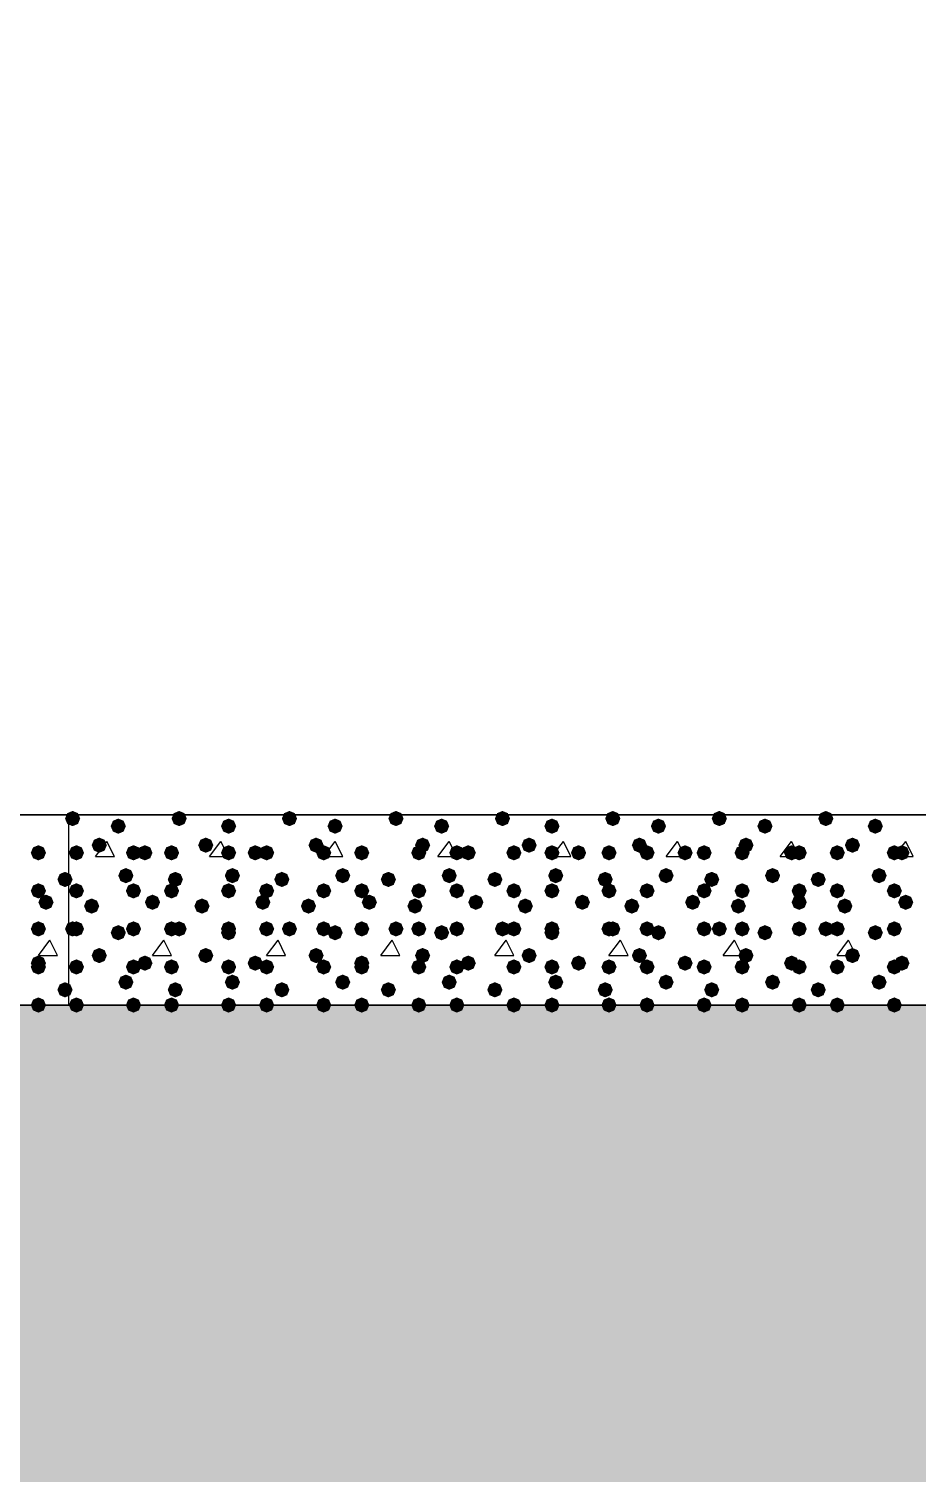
# Model space of a CAD drawing. Header units: millimetres. Extents: x 0 to 420, y 0 to 297.
# Drawn here: x 344.78 to 354.67, y 121.71 to 137.77 of the extents above; entities that cross this region are included whole.
import ezdxf

# ---------------------------------------------------------------- set-up
doc = ezdxf.new("R2010")
doc.units = ezdxf.units.MM
doc.layers.get('0').update_dxf_attribs({"linetype": 'CONTINUOUS'})

msp = doc.modelspace()

# ---------------------------------------------------------------- hatches: boundary and pattern name
at = {"true_color": 0x000008}
for points in [[(345.355333, 128.989667), (345.330462, 128.929871), (345.270667, 128.905), (345.210871, 128.929871), (345.186, 128.989667), (345.210871, 129.049462), (345.270667, 129.074333), (345.330462, 129.049463)], [(346.540667, 128.989667), (346.515796, 128.929871), (346.456, 128.905), (346.396204, 128.929871), (346.371333, 128.989667), (346.396204, 129.049462), (346.456, 129.074333), (346.515796, 129.049463)], [(347.768333, 128.989667), (347.743462, 128.929871), (347.683667, 128.905), (347.623871, 128.929871), (347.599, 128.989667), (347.623871, 129.049462), (347.683667, 129.074333), (347.743462, 129.049463)], [(348.953667, 128.989667), (348.928796, 128.929871), (348.869, 128.905), (348.809204, 128.929871), (348.784333, 128.989667), (348.809204, 129.049462), (348.869, 129.074333), (348.928796, 129.049463)], [(350.139, 128.989667), (350.114129, 128.929871), (350.054333, 128.905), (349.994537, 128.929871), (349.969667, 128.989667), (349.994537, 129.049462), (350.054333, 129.074333), (350.114129, 129.049463)], [(351.366667, 128.989667), (351.341796, 128.929871), (351.282, 128.905), (351.222204, 128.929871), (351.197333, 128.989667), (351.222204, 129.049462), (351.282, 129.074333), (351.341796, 129.049463)], [(352.552, 128.989667), (352.527129, 128.929871), (352.467333, 128.905), (352.407537, 128.929871), (352.382667, 128.989667), (352.407537, 129.049462), (352.467333, 129.074333), (352.527129, 129.049463)], [(353.737333, 128.989667), (353.712462, 128.929871), (353.652667, 128.905), (353.592871, 128.929871), (353.568, 128.989667), (353.592871, 129.049462), (353.652667, 129.074333), (353.712462, 129.049463)], [(345.863333, 128.905), (345.838462, 128.845204), (345.778667, 128.820333), (345.718871, 128.845204), (345.694, 128.905), (345.718871, 128.964796), (345.778667, 128.989667), (345.838462, 128.964796)], [(347.091, 128.905), (347.066129, 128.845204), (347.006333, 128.820333), (346.946537, 128.845204), (346.921667, 128.905), (346.946537, 128.964796), (347.006333, 128.989667), (347.066129, 128.964796)], [(348.276333, 128.905), (348.251463, 128.845204), (348.191667, 128.820333), (348.131871, 128.845204), (348.107, 128.905), (348.131871, 128.964796), (348.191667, 128.989667), (348.251462, 128.964796)], [(349.461667, 128.905), (349.436796, 128.845204), (349.377, 128.820333), (349.317204, 128.845204), (349.292333, 128.905), (349.317204, 128.964796), (349.377, 128.989667), (349.436796, 128.964796)], [(350.689333, 128.905), (350.664462, 128.845204), (350.604667, 128.820333), (350.544871, 128.845204), (350.52, 128.905), (350.544871, 128.964796), (350.604667, 128.989667), (350.664462, 128.964796)], [(351.874667, 128.905), (351.849796, 128.845204), (351.79, 128.820333), (351.730204, 128.845204), (351.705333, 128.905), (351.730204, 128.964796), (351.79, 128.989667), (351.849796, 128.964796)], [(353.06, 128.905), (353.035129, 128.845204), (352.975333, 128.820333), (352.915538, 128.845204), (352.890667, 128.905), (352.915537, 128.964796), (352.975333, 128.989667), (353.035129, 128.964796)], [(354.287667, 128.905), (354.262796, 128.845204), (354.203, 128.820333), (354.143204, 128.845204), (354.118333, 128.905), (354.143204, 128.964796), (354.203, 128.989667), (354.262796, 128.964796)], [(345.397667, 128.608667), (345.372796, 128.548871), (345.313, 128.524), (345.253204, 128.548871), (345.228333, 128.608667), (345.253204, 128.668462), (345.313, 128.693333), (345.372796, 128.668463)], [(345.651667, 128.693333), (345.626796, 128.633537), (345.567, 128.608667), (345.507204, 128.633537), (345.482333, 128.693333), (345.507204, 128.753129), (345.567, 128.778), (345.626796, 128.753129)], [(346.032667, 128.608667), (346.007796, 128.548871), (345.948, 128.524), (345.888204, 128.548871), (345.863333, 128.608667), (345.888204, 128.668462), (345.948, 128.693333), (346.007796, 128.668463)], [(346.159667, 128.608667), (346.134796, 128.548871), (346.075, 128.524), (346.015204, 128.548871), (345.990333, 128.608667), (346.015204, 128.668462), (346.075, 128.693333), (346.134796, 128.668463)], [(346.456, 128.608667), (346.431129, 128.548871), (346.371333, 128.524), (346.311537, 128.548871), (346.286667, 128.608667), (346.311537, 128.668462), (346.371333, 128.693333), (346.431129, 128.668463)], [(346.837, 128.693333), (346.812129, 128.633537), (346.752333, 128.608667), (346.692538, 128.633537), (346.667667, 128.693333), (346.692537, 128.753129), (346.752333, 128.778), (346.812129, 128.753129)], [(347.091, 128.608667), (347.066129, 128.548871), (347.006333, 128.524), (346.946537, 128.548871), (346.921667, 128.608667), (346.946537, 128.668462), (347.006333, 128.693333), (347.066129, 128.668463)], [(347.387333, 128.608667), (347.362462, 128.548871), (347.302667, 128.524), (347.242871, 128.548871), (347.218, 128.608667), (347.242871, 128.668462), (347.302667, 128.693333), (347.362462, 128.668463)], [(347.514333, 128.608667), (347.489462, 128.548871), (347.429667, 128.524), (347.369871, 128.548871), (347.345, 128.608667), (347.369871, 128.668462), (347.429667, 128.693333), (347.489462, 128.668463)], [(348.064667, 128.693333), (348.039796, 128.633537), (347.98, 128.608667), (347.920204, 128.633537), (347.895333, 128.693333), (347.920204, 128.753129), (347.98, 128.778), (348.039796, 128.753129)], [(348.149333, 128.608667), (348.124462, 128.548871), (348.064667, 128.524), (348.004871, 128.548871), (347.98, 128.608667), (348.004871, 128.668462), (348.064667, 128.693333), (348.124462, 128.668463)], [(348.572667, 128.608667), (348.547796, 128.548871), (348.488, 128.524), (348.428204, 128.548871), (348.403333, 128.608667), (348.428204, 128.668462), (348.488, 128.693333), (348.547796, 128.668463)], [(348.572667, 128.608667), (348.547796, 128.548871), (348.488, 128.524), (348.428204, 128.548871), (348.403333, 128.608667), (348.428204, 128.668462), (348.488, 128.693333), (348.547796, 128.668463)], [(349.207667, 128.608667), (349.182796, 128.548871), (349.123, 128.524), (349.063204, 128.548871), (349.038333, 128.608667), (349.063204, 128.668462), (349.123, 128.693333), (349.182796, 128.668463)], [(349.25, 128.693333), (349.225129, 128.633537), (349.165333, 128.608667), (349.105537, 128.633537), (349.080667, 128.693333), (349.105537, 128.753129), (349.165333, 128.778), (349.225129, 128.753129)], [(349.631, 128.608667), (349.606129, 128.548871), (349.546333, 128.524), (349.486537, 128.548871), (349.461667, 128.608667), (349.486537, 128.668462), (349.546333, 128.693333), (349.606129, 128.668463)], [(349.758, 128.608667), (349.733129, 128.548871), (349.673333, 128.524), (349.613538, 128.548871), (349.588667, 128.608667), (349.613537, 128.668462), (349.673333, 128.693333), (349.733129, 128.668463)], [(350.266, 128.608667), (350.241129, 128.548871), (350.181333, 128.524), (350.121537, 128.548871), (350.096667, 128.608667), (350.121537, 128.668462), (350.181333, 128.693333), (350.241129, 128.668463)], [(350.435333, 128.693333), (350.410462, 128.633537), (350.350667, 128.608667), (350.290871, 128.633537), (350.266, 128.693333), (350.290871, 128.753129), (350.350667, 128.778), (350.410462, 128.753129)], [(350.689333, 128.608667), (350.664462, 128.548871), (350.604667, 128.524), (350.544871, 128.548871), (350.52, 128.608667), (350.544871, 128.668462), (350.604667, 128.693333), (350.664462, 128.668463)], [(350.985667, 128.608667), (350.960796, 128.548871), (350.901, 128.524), (350.841204, 128.548871), (350.816333, 128.608667), (350.841204, 128.668462), (350.901, 128.693333), (350.960796, 128.668463)], [(351.324333, 128.608667), (351.299462, 128.548871), (351.239667, 128.524), (351.179871, 128.548871), (351.155, 128.608667), (351.179871, 128.668462), (351.239667, 128.693333), (351.299462, 128.668463)], [(351.663, 128.693333), (351.638129, 128.633537), (351.578333, 128.608667), (351.518537, 128.633537), (351.493667, 128.693333), (351.518537, 128.753129), (351.578333, 128.778), (351.638129, 128.753129)], [(351.747667, 128.608667), (351.722796, 128.548871), (351.663, 128.524), (351.603204, 128.548871), (351.578333, 128.608667), (351.603204, 128.668462), (351.663, 128.693333), (351.722796, 128.668463)], [(352.171, 128.608667), (352.146129, 128.548871), (352.086333, 128.524), (352.026538, 128.548871), (352.001667, 128.608667), (352.026537, 128.668462), (352.086333, 128.693333), (352.146129, 128.668463)], [(352.382667, 128.608667), (352.357796, 128.548871), (352.298, 128.524), (352.238204, 128.548871), (352.213333, 128.608667), (352.238204, 128.668462), (352.298, 128.693333), (352.357796, 128.668463)], [(352.806, 128.608667), (352.781129, 128.548871), (352.721333, 128.524), (352.661538, 128.548871), (352.636667, 128.608667), (352.661537, 128.668462), (352.721333, 128.693333), (352.781129, 128.668463)], [(352.848333, 128.693333), (352.823463, 128.633537), (352.763667, 128.608667), (352.703871, 128.633537), (352.679, 128.693333), (352.703871, 128.753129), (352.763667, 128.778), (352.823462, 128.753129)], [(353.356333, 128.608667), (353.331462, 128.548871), (353.271667, 128.524), (353.211871, 128.548871), (353.187, 128.608667), (353.211871, 128.668462), (353.271667, 128.693333), (353.331462, 128.668463)], [(353.441, 128.608667), (353.416129, 128.548871), (353.356333, 128.524), (353.296538, 128.548871), (353.271667, 128.608667), (353.296537, 128.668462), (353.356333, 128.693333), (353.416129, 128.668463)], [(353.864333, 128.608667), (353.839462, 128.548871), (353.779667, 128.524), (353.719871, 128.548871), (353.695, 128.608667), (353.719871, 128.668462), (353.779667, 128.693333), (353.839462, 128.668463)], [(354.033667, 128.693333), (354.008796, 128.633537), (353.949, 128.608667), (353.889204, 128.633537), (353.864333, 128.693333), (353.889204, 128.753129), (353.949, 128.778), (354.008796, 128.753129)], [(354.499333, 128.608667), (354.474462, 128.548871), (354.414667, 128.524), (354.354871, 128.548871), (354.33, 128.608667), (354.354871, 128.668462), (354.414667, 128.693333), (354.474462, 128.668463)], [(354.584, 128.608667), (354.559129, 128.548871), (354.499333, 128.524), (354.439537, 128.548871), (354.414667, 128.608667), (354.439537, 128.668462), (354.499333, 128.693333), (354.559129, 128.668463)], [(345.948, 128.354667), (345.923129, 128.294871), (345.863333, 128.27), (345.803537, 128.294871), (345.778667, 128.354667), (345.803537, 128.414462), (345.863333, 128.439333), (345.923129, 128.414463)], [(346.498333, 128.312333), (346.473462, 128.252537), (346.413667, 128.227667), (346.353871, 128.252537), (346.329, 128.312333), (346.353871, 128.372129), (346.413667, 128.397), (346.473462, 128.372129)], [(347.133333, 128.354667), (347.108462, 128.294871), (347.048667, 128.27), (346.988871, 128.294871), (346.964, 128.354667), (346.988871, 128.414462), (347.048667, 128.439333), (347.108462, 128.414463)], [(347.683667, 128.312333), (347.658796, 128.252537), (347.599, 128.227667), (347.539204, 128.252537), (347.514333, 128.312333), (347.539204, 128.372129), (347.599, 128.397), (347.658796, 128.372129)], [(348.361, 128.354667), (348.336129, 128.294871), (348.276333, 128.27), (348.216537, 128.294871), (348.191667, 128.354667), (348.216537, 128.414462), (348.276333, 128.439333), (348.336129, 128.414463)], [(348.869, 128.312333), (348.844129, 128.252537), (348.784333, 128.227667), (348.724538, 128.252537), (348.699667, 128.312333), (348.724537, 128.372129), (348.784333, 128.397), (348.844129, 128.372129)], [(349.546333, 128.354667), (349.521462, 128.294871), (349.461667, 128.27), (349.401871, 128.294871), (349.377, 128.354667), (349.401871, 128.414462), (349.461667, 128.439333), (349.521462, 128.414463)], [(350.054333, 128.312333), (350.029462, 128.252537), (349.969667, 128.227667), (349.909871, 128.252537), (349.885, 128.312333), (349.909871, 128.372129), (349.969667, 128.397), (350.029462, 128.372129)], [(350.731667, 128.354667), (350.706796, 128.294871), (350.647, 128.27), (350.587204, 128.294871), (350.562333, 128.354667), (350.587204, 128.414462), (350.647, 128.439333), (350.706796, 128.414463)], [(351.282, 128.312333), (351.257129, 128.252537), (351.197333, 128.227667), (351.137538, 128.252537), (351.112667, 128.312333), (351.137537, 128.372129), (351.197333, 128.397), (351.257129, 128.372129)], [(351.959333, 128.354667), (351.934463, 128.294871), (351.874667, 128.27), (351.814871, 128.294871), (351.79, 128.354667), (351.814871, 128.414462), (351.874667, 128.439333), (351.934462, 128.414463)], [(352.467333, 128.312333), (352.442462, 128.252537), (352.382667, 128.227667), (352.322871, 128.252537), (352.298, 128.312333), (352.322871, 128.372129), (352.382667, 128.397), (352.442462, 128.372129)], [(353.144667, 128.354667), (353.119796, 128.294871), (353.06, 128.27), (353.000204, 128.294871), (352.975333, 128.354667), (353.000204, 128.414462), (353.06, 128.439333), (353.119796, 128.414463)], [(353.652667, 128.312333), (353.627796, 128.252537), (353.568, 128.227667), (353.508204, 128.252537), (353.483333, 128.312333), (353.508204, 128.372129), (353.568, 128.397), (353.627796, 128.372129)], [(354.33, 128.354667), (354.305129, 128.294871), (354.245333, 128.27), (354.185538, 128.294871), (354.160667, 128.354667), (354.185537, 128.414462), (354.245333, 128.439333), (354.305129, 128.414463)], [(345.397667, 128.185333), (345.372796, 128.125538), (345.313, 128.100667), (345.253204, 128.125538), (345.228333, 128.185333), (345.253204, 128.245129), (345.313, 128.27), (345.372796, 128.245129)], [(346.032667, 128.185333), (346.007796, 128.125538), (345.948, 128.100667), (345.888204, 128.125538), (345.863333, 128.185333), (345.888204, 128.245129), (345.948, 128.27), (346.007796, 128.245129)], [(346.456, 128.185333), (346.431129, 128.125538), (346.371333, 128.100667), (346.311537, 128.125538), (346.286667, 128.185333), (346.311537, 128.245129), (346.371333, 128.27), (346.431129, 128.245129)], [(347.091, 128.185333), (347.066129, 128.125538), (347.006333, 128.100667), (346.946537, 128.125538), (346.921667, 128.185333), (346.946537, 128.245129), (347.006333, 128.27), (347.066129, 128.245129)], [(347.514333, 128.185333), (347.489462, 128.125538), (347.429667, 128.100667), (347.369871, 128.125538), (347.345, 128.185333), (347.369871, 128.245129), (347.429667, 128.27), (347.489462, 128.245129)], [(348.149333, 128.185333), (348.124462, 128.125538), (348.064667, 128.100667), (348.004871, 128.125538), (347.98, 128.185333), (348.004871, 128.245129), (348.064667, 128.27), (348.124462, 128.245129)], [(348.572667, 128.185333), (348.547796, 128.125538), (348.488, 128.100667), (348.428204, 128.125538), (348.403333, 128.185333), (348.428204, 128.245129), (348.488, 128.27), (348.547796, 128.245129)], [(349.207667, 128.185333), (349.182796, 128.125538), (349.123, 128.100667), (349.063204, 128.125538), (349.038333, 128.185333), (349.063204, 128.245129), (349.123, 128.27), (349.182796, 128.245129)], [(349.631, 128.185333), (349.606129, 128.125538), (349.546333, 128.100667), (349.486537, 128.125538), (349.461667, 128.185333), (349.486537, 128.245129), (349.546333, 128.27), (349.606129, 128.245129)], [(350.266, 128.185333), (350.241129, 128.125538), (350.181333, 128.100667), (350.121537, 128.125538), (350.096667, 128.185333), (350.121537, 128.245129), (350.181333, 128.27), (350.241129, 128.245129)], [(350.689333, 128.185333), (350.664462, 128.125538), (350.604667, 128.100667), (350.544871, 128.125538), (350.52, 128.185333), (350.544871, 128.245129), (350.604667, 128.27), (350.664462, 128.245129)], [(351.324333, 128.185333), (351.299462, 128.125538), (351.239667, 128.100667), (351.179871, 128.125538), (351.155, 128.185333), (351.179871, 128.245129), (351.239667, 128.27), (351.299462, 128.245129)], [(351.747667, 128.185333), (351.722796, 128.125538), (351.663, 128.100667), (351.603204, 128.125538), (351.578333, 128.185333), (351.603204, 128.245129), (351.663, 128.27), (351.722796, 128.245129)], [(352.382667, 128.185333), (352.357796, 128.125538), (352.298, 128.100667), (352.238204, 128.125538), (352.213333, 128.185333), (352.238204, 128.245129), (352.298, 128.27), (352.357796, 128.245129)], [(352.806, 128.185333), (352.781129, 128.125538), (352.721333, 128.100667), (352.661538, 128.125538), (352.636667, 128.185333), (352.661537, 128.245129), (352.721333, 128.27), (352.781129, 128.245129)], [(353.441, 128.185333), (353.416129, 128.125538), (353.356333, 128.100667), (353.296538, 128.125538), (353.271667, 128.185333), (353.296537, 128.245129), (353.356333, 128.27), (353.416129, 128.245129)], [(353.864333, 128.185333), (353.839462, 128.125538), (353.779667, 128.100667), (353.719871, 128.125538), (353.695, 128.185333), (353.719871, 128.245129), (353.779667, 128.27), (353.839462, 128.245129)], [(354.499333, 128.185333), (354.474462, 128.125538), (354.414667, 128.100667), (354.354871, 128.125538), (354.33, 128.185333), (354.354871, 128.245129), (354.414667, 128.27), (354.474462, 128.245129)], [(345.567, 128.016), (345.542129, 127.956204), (345.482333, 127.931333), (345.422537, 127.956204), (345.397667, 128.016), (345.422537, 128.075796), (345.482333, 128.100667), (345.542129, 128.075796)], [(346.244333, 128.058333), (346.219462, 127.998538), (346.159667, 127.973667), (346.099871, 127.998538), (346.075, 128.058333), (346.099871, 128.118129), (346.159667, 128.143), (346.219462, 128.118129)], [(346.794667, 128.016), (346.769796, 127.956204), (346.71, 127.931333), (346.650204, 127.956204), (346.625333, 128.016), (346.650204, 128.075796), (346.71, 128.100667), (346.769796, 128.075796)], [(347.472, 128.058333), (347.447129, 127.998538), (347.387333, 127.973667), (347.327538, 127.998538), (347.302667, 128.058333), (347.327537, 128.118129), (347.387333, 128.143), (347.447129, 128.118129)], [(347.98, 128.016), (347.955129, 127.956204), (347.895333, 127.931333), (347.835537, 127.956204), (347.810667, 128.016), (347.835537, 128.075796), (347.895333, 128.100667), (347.955129, 128.075796)], [(348.657333, 128.058333), (348.632462, 127.998538), (348.572667, 127.973667), (348.512871, 127.998538), (348.488, 128.058333), (348.512871, 128.118129), (348.572667, 128.143), (348.632462, 128.118129)], [(349.165333, 128.016), (349.140463, 127.956204), (349.080667, 127.931333), (349.020871, 127.956204), (348.996, 128.016), (349.020871, 128.075796), (349.080667, 128.100667), (349.140462, 128.075796)], [(349.842667, 128.058333), (349.817796, 127.998538), (349.758, 127.973667), (349.698204, 127.998538), (349.673333, 128.058333), (349.698204, 128.118129), (349.758, 128.143), (349.817796, 128.118129)], [(350.393, 128.016), (350.368129, 127.956204), (350.308333, 127.931333), (350.248538, 127.956204), (350.223667, 128.016), (350.248537, 128.075796), (350.308333, 128.100667), (350.368129, 128.075796)], [(351.028, 128.058333), (351.003129, 127.998538), (350.943333, 127.973667), (350.883537, 127.998538), (350.858667, 128.058333), (350.883537, 128.118129), (350.943333, 128.143), (351.003129, 128.118129)], [(351.578333, 128.016), (351.553463, 127.956204), (351.493667, 127.931333), (351.433871, 127.956204), (351.409, 128.016), (351.433871, 128.075796), (351.493667, 128.100667), (351.553462, 128.075796)], [(352.255667, 128.058333), (352.230796, 127.998538), (352.171, 127.973667), (352.111204, 127.998538), (352.086333, 128.058333), (352.111204, 128.118129), (352.171, 128.143), (352.230796, 128.118129)], [(352.763667, 128.016), (352.738796, 127.956204), (352.679, 127.931333), (352.619204, 127.956204), (352.594333, 128.016), (352.619204, 128.075796), (352.679, 128.100667), (352.738796, 128.075796)], [(353.441, 128.058333), (353.416129, 127.998538), (353.356333, 127.973667), (353.296538, 127.998538), (353.271667, 128.058333), (353.296537, 128.118129), (353.356333, 128.143), (353.416129, 128.118129)], [(353.949, 128.016), (353.924129, 127.956204), (353.864333, 127.931333), (353.804537, 127.956204), (353.779667, 128.016), (353.804537, 128.075796), (353.864333, 128.100667), (353.924129, 128.075796)], [(354.626333, 128.058333), (354.601462, 127.998538), (354.541667, 127.973667), (354.481871, 127.998538), (354.457, 128.058333), (354.481871, 128.118129), (354.541667, 128.143), (354.601462, 128.118129)], [(345.355333, 127.762), (345.330462, 127.702204), (345.270667, 127.677333), (345.210871, 127.702204), (345.186, 127.762), (345.210871, 127.821796), (345.270667, 127.846667), (345.330462, 127.821796)], [(345.397667, 127.762), (345.372796, 127.702204), (345.313, 127.677333), (345.253204, 127.702204), (345.228333, 127.762), (345.253204, 127.821796), (345.313, 127.846667), (345.372796, 127.821796)], [(345.863333, 127.719667), (345.838462, 127.659871), (345.778667, 127.635), (345.718871, 127.659871), (345.694, 127.719667), (345.718871, 127.779462), (345.778667, 127.804333), (345.838462, 127.779463)], [(346.032667, 127.762), (346.007796, 127.702204), (345.948, 127.677333), (345.888204, 127.702204), (345.863333, 127.762), (345.888204, 127.821796), (345.948, 127.846667), (346.007796, 127.821796)], [(346.456, 127.762), (346.431129, 127.702204), (346.371333, 127.677333), (346.311537, 127.702204), (346.286667, 127.762), (346.311537, 127.821796), (346.371333, 127.846667), (346.431129, 127.821796)], [(346.540667, 127.762), (346.515796, 127.702204), (346.456, 127.677333), (346.396204, 127.702204), (346.371333, 127.762), (346.396204, 127.821796), (346.456, 127.846667), (346.515796, 127.821796)], [(347.091, 127.762), (347.066129, 127.702204), (347.006333, 127.677333), (346.946537, 127.702204), (346.921667, 127.762), (346.946537, 127.821796), (347.006333, 127.846667), (347.066129, 127.821796)], [(347.091, 127.719667), (347.066129, 127.659871), (347.006333, 127.635), (346.946537, 127.659871), (346.921667, 127.719667), (346.946537, 127.779462), (347.006333, 127.804333), (347.066129, 127.779463)], [(347.514333, 127.762), (347.489462, 127.702204), (347.429667, 127.677333), (347.369871, 127.702204), (347.345, 127.762), (347.369871, 127.821796), (347.429667, 127.846667), (347.489462, 127.821796)], [(347.768333, 127.762), (347.743462, 127.702204), (347.683667, 127.677333), (347.623871, 127.702204), (347.599, 127.762), (347.623871, 127.821796), (347.683667, 127.846667), (347.743462, 127.821796)], [(348.149333, 127.762), (348.124462, 127.702204), (348.064667, 127.677333), (348.004871, 127.702204), (347.98, 127.762), (348.004871, 127.821796), (348.064667, 127.846667), (348.124462, 127.821796)], [(348.276333, 127.719667), (348.251463, 127.659871), (348.191667, 127.635), (348.131871, 127.659871), (348.107, 127.719667), (348.131871, 127.779462), (348.191667, 127.804333), (348.251462, 127.779463)], [(348.572667, 127.762), (348.547796, 127.702204), (348.488, 127.677333), (348.428204, 127.702204), (348.403333, 127.762), (348.428204, 127.821796), (348.488, 127.846667), (348.547796, 127.821796)], [(348.953667, 127.762), (348.928796, 127.702204), (348.869, 127.677333), (348.809204, 127.702204), (348.784333, 127.762), (348.809204, 127.821796), (348.869, 127.846667), (348.928796, 127.821796)], [(349.207667, 127.762), (349.182796, 127.702204), (349.123, 127.677333), (349.063204, 127.702204), (349.038333, 127.762), (349.063204, 127.821796), (349.123, 127.846667), (349.182796, 127.821796)], [(349.461667, 127.719667), (349.436796, 127.659871), (349.377, 127.635), (349.317204, 127.659871), (349.292333, 127.719667), (349.317204, 127.779462), (349.377, 127.804333), (349.436796, 127.779463)], [(349.631, 127.762), (349.606129, 127.702204), (349.546333, 127.677333), (349.486537, 127.702204), (349.461667, 127.762), (349.486537, 127.821796), (349.546333, 127.846667), (349.606129, 127.821796)], [(350.139, 127.762), (350.114129, 127.702204), (350.054333, 127.677333), (349.994537, 127.702204), (349.969667, 127.762), (349.994537, 127.821796), (350.054333, 127.846667), (350.114129, 127.821796)], [(350.266, 127.762), (350.241129, 127.702204), (350.181333, 127.677333), (350.121537, 127.702204), (350.096667, 127.762), (350.121537, 127.821796), (350.181333, 127.846667), (350.241129, 127.821796)], [(350.689333, 127.762), (350.664462, 127.702204), (350.604667, 127.677333), (350.544871, 127.702204), (350.52, 127.762), (350.544871, 127.821796), (350.604667, 127.846667), (350.664462, 127.821796)], [(350.689333, 127.719667), (350.664462, 127.659871), (350.604667, 127.635), (350.544871, 127.659871), (350.52, 127.719667), (350.544871, 127.779462), (350.604667, 127.804333), (350.664462, 127.779463)], [(351.324333, 127.762), (351.299462, 127.702204), (351.239667, 127.677333), (351.179871, 127.702204), (351.155, 127.762), (351.179871, 127.821796), (351.239667, 127.846667), (351.299462, 127.821796)], [(351.366667, 127.762), (351.341796, 127.702204), (351.282, 127.677333), (351.222204, 127.702204), (351.197333, 127.762), (351.222204, 127.821796), (351.282, 127.846667), (351.341796, 127.821796)], [(351.747667, 127.762), (351.722796, 127.702204), (351.663, 127.677333), (351.603204, 127.702204), (351.578333, 127.762), (351.603204, 127.821796), (351.663, 127.846667), (351.722796, 127.821796)], [(351.874667, 127.719667), (351.849796, 127.659871), (351.79, 127.635), (351.730204, 127.659871), (351.705333, 127.719667), (351.730204, 127.779462), (351.79, 127.804333), (351.849796, 127.779463)], [(352.382667, 127.762), (352.357796, 127.702204), (352.298, 127.677333), (352.238204, 127.702204), (352.213333, 127.762), (352.238204, 127.821796), (352.298, 127.846667), (352.357796, 127.821796)], [(352.552, 127.762), (352.527129, 127.702204), (352.467333, 127.677333), (352.407537, 127.702204), (352.382667, 127.762), (352.407537, 127.821796), (352.467333, 127.846667), (352.527129, 127.821796)], [(352.806, 127.762), (352.781129, 127.702204), (352.721333, 127.677333), (352.661538, 127.702204), (352.636667, 127.762), (352.661537, 127.821796), (352.721333, 127.846667), (352.781129, 127.821796)], [(353.06, 127.719667), (353.035129, 127.659871), (352.975333, 127.635), (352.915538, 127.659871), (352.890667, 127.719667), (352.915537, 127.779462), (352.975333, 127.804333), (353.035129, 127.779463)], [(353.441, 127.762), (353.416129, 127.702204), (353.356333, 127.677333), (353.296538, 127.702204), (353.271667, 127.762), (353.296537, 127.821796), (353.356333, 127.846667), (353.416129, 127.821796)], [(353.737333, 127.762), (353.712462, 127.702204), (353.652667, 127.677333), (353.592871, 127.702204), (353.568, 127.762), (353.592871, 127.821796), (353.652667, 127.846667), (353.712462, 127.821796)], [(353.864333, 127.762), (353.839462, 127.702204), (353.779667, 127.677333), (353.719871, 127.702204), (353.695, 127.762), (353.719871, 127.821796), (353.779667, 127.846667), (353.839462, 127.821796)], [(354.287667, 127.719667), (354.262796, 127.659871), (354.203, 127.635), (354.143204, 127.659871), (354.118333, 127.719667), (354.143204, 127.779462), (354.203, 127.804333), (354.262796, 127.779463)], [(354.499333, 127.762), (354.474462, 127.702204), (354.414667, 127.677333), (354.354871, 127.702204), (354.33, 127.762), (354.354871, 127.821796), (354.414667, 127.846667), (354.474462, 127.821796)], [(345.397667, 127.338667), (345.372796, 127.278871), (345.313, 127.254), (345.253204, 127.278871), (345.228333, 127.338667), (345.253204, 127.398462), (345.313, 127.423333), (345.372796, 127.398463)], [(345.651667, 127.465667), (345.626796, 127.405871), (345.567, 127.381), (345.507204, 127.405871), (345.482333, 127.465667), (345.507204, 127.525462), (345.567, 127.550333), (345.626796, 127.525463)], [(346.032667, 127.338667), (346.007796, 127.278871), (345.948, 127.254), (345.888204, 127.278871), (345.863333, 127.338667), (345.888204, 127.398462), (345.948, 127.423333), (346.007796, 127.398463)], [(346.159667, 127.381), (346.134796, 127.321204), (346.075, 127.296333), (346.015204, 127.321204), (345.990333, 127.381), (346.015204, 127.440796), (346.075, 127.465667), (346.134796, 127.440796)], [(346.456, 127.338667), (346.431129, 127.278871), (346.371333, 127.254), (346.311537, 127.278871), (346.286667, 127.338667), (346.311537, 127.398462), (346.371333, 127.423333), (346.431129, 127.398463)], [(346.837, 127.465667), (346.812129, 127.405871), (346.752333, 127.381), (346.692538, 127.405871), (346.667667, 127.465667), (346.692537, 127.525462), (346.752333, 127.550333), (346.812129, 127.525463)], [(347.091, 127.338667), (347.066129, 127.278871), (347.006333, 127.254), (346.946537, 127.278871), (346.921667, 127.338667), (346.946537, 127.398462), (347.006333, 127.423333), (347.066129, 127.398463)], [(347.387333, 127.381), (347.362462, 127.321204), (347.302667, 127.296333), (347.242871, 127.321204), (347.218, 127.381), (347.242871, 127.440796), (347.302667, 127.465667), (347.362462, 127.440796)], [(347.514333, 127.338667), (347.489462, 127.278871), (347.429667, 127.254), (347.369871, 127.278871), (347.345, 127.338667), (347.369871, 127.398462), (347.429667, 127.423333), (347.489462, 127.398463)], [(348.064667, 127.465667), (348.039796, 127.405871), (347.98, 127.381), (347.920204, 127.405871), (347.895333, 127.465667), (347.920204, 127.525462), (347.98, 127.550333), (348.039796, 127.525463)], [(348.149333, 127.338667), (348.124462, 127.278871), (348.064667, 127.254), (348.004871, 127.278871), (347.98, 127.338667), (348.004871, 127.398462), (348.064667, 127.423333), (348.124462, 127.398463)], [(348.572667, 127.381), (348.547796, 127.321204), (348.488, 127.296333), (348.428204, 127.321204), (348.403333, 127.381), (348.428204, 127.440796), (348.488, 127.465667), (348.547796, 127.440796)], [(348.572667, 127.338667), (348.547796, 127.278871), (348.488, 127.254), (348.428204, 127.278871), (348.403333, 127.338667), (348.428204, 127.398462), (348.488, 127.423333), (348.547796, 127.398463)], [(349.207667, 127.338667), (349.182796, 127.278871), (349.123, 127.254), (349.063204, 127.278871), (349.038333, 127.338667), (349.063204, 127.398462), (349.123, 127.423333), (349.182796, 127.398463)], [(349.25, 127.465667), (349.225129, 127.405871), (349.165333, 127.381), (349.105537, 127.405871), (349.080667, 127.465667), (349.105537, 127.525462), (349.165333, 127.550333), (349.225129, 127.525463)], [(349.631, 127.338667), (349.606129, 127.278871), (349.546333, 127.254), (349.486537, 127.278871), (349.461667, 127.338667), (349.486537, 127.398462), (349.546333, 127.423333), (349.606129, 127.398463)], [(349.758, 127.381), (349.733129, 127.321204), (349.673333, 127.296333), (349.613538, 127.321204), (349.588667, 127.381), (349.613537, 127.440796), (349.673333, 127.465667), (349.733129, 127.440796)], [(350.266, 127.338667), (350.241129, 127.278871), (350.181333, 127.254), (350.121537, 127.278871), (350.096667, 127.338667), (350.121537, 127.398462), (350.181333, 127.423333), (350.241129, 127.398463)], [(350.435333, 127.465667), (350.410462, 127.405871), (350.350667, 127.381), (350.290871, 127.405871), (350.266, 127.465667), (350.290871, 127.525462), (350.350667, 127.550333), (350.410462, 127.525463)], [(350.689333, 127.338667), (350.664462, 127.278871), (350.604667, 127.254), (350.544871, 127.278871), (350.52, 127.338667), (350.544871, 127.398462), (350.604667, 127.423333), (350.664462, 127.398463)], [(350.985667, 127.381), (350.960796, 127.321204), (350.901, 127.296333), (350.841204, 127.321204), (350.816333, 127.381), (350.841204, 127.440796), (350.901, 127.465667), (350.960796, 127.440796)], [(351.324333, 127.338667), (351.299462, 127.278871), (351.239667, 127.254), (351.179871, 127.278871), (351.155, 127.338667), (351.179871, 127.398462), (351.239667, 127.423333), (351.299462, 127.398463)], [(351.663, 127.465667), (351.638129, 127.405871), (351.578333, 127.381), (351.518537, 127.405871), (351.493667, 127.465667), (351.518537, 127.525462), (351.578333, 127.550333), (351.638129, 127.525463)], [(351.747667, 127.338667), (351.722796, 127.278871), (351.663, 127.254), (351.603204, 127.278871), (351.578333, 127.338667), (351.603204, 127.398462), (351.663, 127.423333), (351.722796, 127.398463)], [(352.171, 127.381), (352.146129, 127.321204), (352.086333, 127.296333), (352.026538, 127.321204), (352.001667, 127.381), (352.026537, 127.440796), (352.086333, 127.465667), (352.146129, 127.440796)], [(352.382667, 127.338667), (352.357796, 127.278871), (352.298, 127.254), (352.238204, 127.278871), (352.213333, 127.338667), (352.238204, 127.398462), (352.298, 127.423333), (352.357796, 127.398463)], [(352.806, 127.338667), (352.781129, 127.278871), (352.721333, 127.254), (352.661538, 127.278871), (352.636667, 127.338667), (352.661537, 127.398462), (352.721333, 127.423333), (352.781129, 127.398463)], [(352.848333, 127.465667), (352.823463, 127.405871), (352.763667, 127.381), (352.703871, 127.405871), (352.679, 127.465667), (352.703871, 127.525462), (352.763667, 127.550333), (352.823462, 127.525463)], [(353.356333, 127.381), (353.331462, 127.321204), (353.271667, 127.296333), (353.211871, 127.321204), (353.187, 127.381), (353.211871, 127.440796), (353.271667, 127.465667), (353.331462, 127.440796)], [(353.441, 127.338667), (353.416129, 127.278871), (353.356333, 127.254), (353.296538, 127.278871), (353.271667, 127.338667), (353.296537, 127.398462), (353.356333, 127.423333), (353.416129, 127.398463)], [(353.864333, 127.338667), (353.839462, 127.278871), (353.779667, 127.254), (353.719871, 127.278871), (353.695, 127.338667), (353.719871, 127.398462), (353.779667, 127.423333), (353.839462, 127.398463)], [(354.033667, 127.465667), (354.008796, 127.405871), (353.949, 127.381), (353.889204, 127.405871), (353.864333, 127.465667), (353.889204, 127.525462), (353.949, 127.550333), (354.008796, 127.525463)], [(354.499333, 127.338667), (354.474462, 127.278871), (354.414667, 127.254), (354.354871, 127.278871), (354.33, 127.338667), (354.354871, 127.398462), (354.414667, 127.423333), (354.474462, 127.398463)], [(354.584, 127.381), (354.559129, 127.321204), (354.499333, 127.296333), (354.439537, 127.321204), (354.414667, 127.381), (354.439537, 127.440796), (354.499333, 127.465667), (354.559129, 127.440796)], [(345.948, 127.169333), (345.923129, 127.109537), (345.863333, 127.084667), (345.803537, 127.109537), (345.778667, 127.169333), (345.803537, 127.229129), (345.863333, 127.254), (345.923129, 127.229129)], [(347.133333, 127.169333), (347.108462, 127.109537), (347.048667, 127.084667), (346.988871, 127.109537), (346.964, 127.169333), (346.988871, 127.229129), (347.048667, 127.254), (347.108462, 127.229129)], [(348.361, 127.169333), (348.336129, 127.109537), (348.276333, 127.084667), (348.216537, 127.109537), (348.191667, 127.169333), (348.216537, 127.229129), (348.276333, 127.254), (348.336129, 127.229129)], [(349.546333, 127.169333), (349.521462, 127.109537), (349.461667, 127.084667), (349.401871, 127.109537), (349.377, 127.169333), (349.401871, 127.229129), (349.461667, 127.254), (349.521462, 127.229129)], [(350.731667, 127.169333), (350.706796, 127.109537), (350.647, 127.084667), (350.587204, 127.109537), (350.562333, 127.169333), (350.587204, 127.229129), (350.647, 127.254), (350.706796, 127.229129)], [(351.959333, 127.169333), (351.934463, 127.109537), (351.874667, 127.084667), (351.814871, 127.109537), (351.79, 127.169333), (351.814871, 127.229129), (351.874667, 127.254), (351.934462, 127.229129)], [(353.144667, 127.169333), (353.119796, 127.109537), (353.06, 127.084667), (353.000204, 127.109537), (352.975333, 127.169333), (353.000204, 127.229129), (353.06, 127.254), (353.119796, 127.229129)], [(354.33, 127.169333), (354.305129, 127.109537), (354.245333, 127.084667), (354.185538, 127.109537), (354.160667, 127.169333), (354.185537, 127.229129), (354.245333, 127.254), (354.305129, 127.229129)], [(346.498333, 127.084667), (346.473462, 127.024871), (346.413667, 127), (346.353871, 127.024871), (346.329, 127.084667), (346.353871, 127.144462), (346.413667, 127.169333), (346.473462, 127.144463)], [(347.683667, 127.084667), (347.658796, 127.024871), (347.599, 127), (347.539204, 127.024871), (347.514333, 127.084667), (347.539204, 127.144462), (347.599, 127.169333), (347.658796, 127.144463)], [(348.869, 127.084667), (348.844129, 127.024871), (348.784333, 127), (348.724538, 127.024871), (348.699667, 127.084667), (348.724537, 127.144462), (348.784333, 127.169333), (348.844129, 127.144463)], [(350.054333, 127.084667), (350.029462, 127.024871), (349.969667, 127), (349.909871, 127.024871), (349.885, 127.084667), (349.909871, 127.144462), (349.969667, 127.169333), (350.029462, 127.144463)], [(351.282, 127.084667), (351.257129, 127.024871), (351.197333, 127), (351.137538, 127.024871), (351.112667, 127.084667), (351.137537, 127.144462), (351.197333, 127.169333), (351.257129, 127.144463)], [(352.467333, 127.084667), (352.442462, 127.024871), (352.382667, 127), (352.322871, 127.024871), (352.298, 127.084667), (352.322871, 127.144462), (352.382667, 127.169333), (352.442462, 127.144463)], [(353.652667, 127.084667), (353.627796, 127.024871), (353.568, 127), (353.508204, 127.024871), (353.483333, 127.084667), (353.508204, 127.144462), (353.568, 127.169333), (353.627796, 127.144463)], [(345.397667, 126.915333), (345.372796, 126.855538), (345.313, 126.830667), (345.253204, 126.855538), (345.228333, 126.915333), (345.253204, 126.975129), (345.313, 127), (345.372796, 126.975129)], [(346.032667, 126.915333), (346.007796, 126.855538), (345.948, 126.830667), (345.888204, 126.855538), (345.863333, 126.915333), (345.888204, 126.975129), (345.948, 127), (346.007796, 126.975129)], [(346.456, 126.915333), (346.431129, 126.855538), (346.371333, 126.830667), (346.311537, 126.855538), (346.286667, 126.915333), (346.311537, 126.975129), (346.371333, 127), (346.431129, 126.975129)], [(347.091, 126.915333), (347.066129, 126.855538), (347.006333, 126.830667), (346.946537, 126.855538), (346.921667, 126.915333), (346.946537, 126.975129), (347.006333, 127), (347.066129, 126.975129)], [(347.514333, 126.915333), (347.489462, 126.855538), (347.429667, 126.830667), (347.369871, 126.855538), (347.345, 126.915333), (347.369871, 126.975129), (347.429667, 127), (347.489462, 126.975129)], [(348.149333, 126.915333), (348.124462, 126.855538), (348.064667, 126.830667), (348.004871, 126.855538), (347.98, 126.915333), (348.004871, 126.975129), (348.064667, 127), (348.124462, 126.975129)], [(348.572667, 126.915333), (348.547796, 126.855538), (348.488, 126.830667), (348.428204, 126.855538), (348.403333, 126.915333), (348.428204, 126.975129), (348.488, 127), (348.547796, 126.975129)], [(349.207667, 126.915333), (349.182796, 126.855538), (349.123, 126.830667), (349.063204, 126.855538), (349.038333, 126.915333), (349.063204, 126.975129), (349.123, 127), (349.182796, 126.975129)], [(349.631, 126.915333), (349.606129, 126.855538), (349.546333, 126.830667), (349.486537, 126.855538), (349.461667, 126.915333), (349.486537, 126.975129), (349.546333, 127), (349.606129, 126.975129)], [(350.266, 126.915333), (350.241129, 126.855538), (350.181333, 126.830667), (350.121537, 126.855538), (350.096667, 126.915333), (350.121537, 126.975129), (350.181333, 127), (350.241129, 126.975129)], [(350.689333, 126.915333), (350.664462, 126.855538), (350.604667, 126.830667), (350.544871, 126.855538), (350.52, 126.915333), (350.544871, 126.975129), (350.604667, 127), (350.664462, 126.975129)], [(351.324333, 126.915333), (351.299462, 126.855538), (351.239667, 126.830667), (351.179871, 126.855538), (351.155, 126.915333), (351.179871, 126.975129), (351.239667, 127), (351.299462, 126.975129)], [(351.747667, 126.915333), (351.722796, 126.855538), (351.663, 126.830667), (351.603204, 126.855538), (351.578333, 126.915333), (351.603204, 126.975129), (351.663, 127), (351.722796, 126.975129)], [(352.382667, 126.915333), (352.357796, 126.855538), (352.298, 126.830667), (352.238204, 126.855538), (352.213333, 126.915333), (352.238204, 126.975129), (352.298, 127), (352.357796, 126.975129)], [(352.806, 126.915333), (352.781129, 126.855538), (352.721333, 126.830667), (352.661538, 126.855538), (352.636667, 126.915333), (352.661537, 126.975129), (352.721333, 127), (352.781129, 126.975129)], [(353.441, 126.915333), (353.416129, 126.855538), (353.356333, 126.830667), (353.296538, 126.855538), (353.271667, 126.915333), (353.296537, 126.975129), (353.356333, 127), (353.416129, 126.975129)], [(353.864333, 126.915333), (353.839462, 126.855538), (353.779667, 126.830667), (353.719871, 126.855538), (353.695, 126.915333), (353.719871, 126.975129), (353.779667, 127), (353.839462, 126.975129)], [(354.499333, 126.915333), (354.474462, 126.855538), (354.414667, 126.830667), (354.354871, 126.855538), (354.33, 126.915333), (354.354871, 126.975129), (354.414667, 127), (354.474462, 126.975129)]]:
    msp.add_hatch(color=0, dxfattribs=at).paths.add_polyline_path(points, flags=0)
at = {"true_color": 0x000007}
for points in [[(344.974333, 128.608667), (344.949462, 128.548871), (344.889667, 128.524), (344.829871, 128.548871), (344.805, 128.608667), (344.829871, 128.668462), (344.889667, 128.693333), (344.949462, 128.668463)], [(344.974333, 128.608667), (344.949462, 128.548871), (344.889667, 128.524), (344.829871, 128.548871), (344.805, 128.608667), (344.829871, 128.668462), (344.889667, 128.693333), (344.949462, 128.668463)], [(345.270667, 128.312333), (345.245796, 128.252537), (345.186, 128.227667), (345.126204, 128.252537), (345.101333, 128.312333), (345.126204, 128.372129), (345.186, 128.397), (345.245796, 128.372129)], [(344.974333, 128.185333), (344.949462, 128.125538), (344.889667, 128.100667), (344.829871, 128.125538), (344.805, 128.185333), (344.829871, 128.245129), (344.889667, 128.27), (344.949462, 128.245129)], [(345.059, 128.058333), (345.034129, 127.998538), (344.974333, 127.973667), (344.914537, 127.998538), (344.889667, 128.058333), (344.914537, 128.118129), (344.974333, 128.143), (345.034129, 128.118129)], [(344.974333, 127.762), (344.949462, 127.702204), (344.889667, 127.677333), (344.829871, 127.702204), (344.805, 127.762), (344.829871, 127.821796), (344.889667, 127.846667), (344.949462, 127.821796)], [(344.974333, 127.381), (344.949462, 127.321204), (344.889667, 127.296333), (344.829871, 127.321204), (344.805, 127.381), (344.829871, 127.440796), (344.889667, 127.465667), (344.949462, 127.440796)], [(344.974333, 127.338667), (344.949462, 127.278871), (344.889667, 127.254), (344.829871, 127.278871), (344.805, 127.338667), (344.829871, 127.398462), (344.889667, 127.423333), (344.949462, 127.398463)], [(345.270667, 127.084667), (345.245796, 127.024871), (345.186, 127), (345.126204, 127.024871), (345.101333, 127.084667), (345.126204, 127.144462), (345.186, 127.169333), (345.245796, 127.144463)], [(344.974333, 126.915333), (344.949462, 126.855538), (344.889667, 126.830667), (344.829871, 126.855538), (344.805, 126.915333), (344.829871, 126.975129), (344.889667, 127), (344.949462, 126.975129)]]:
    msp.add_hatch(color=0, dxfattribs=at).paths.add_polyline_path(points, flags=0)
at = {"true_color": 0x000008}
h = msp.add_hatch(color=0, dxfattribs=at)
h.paths.add_polyline_path([(379.518333, 126.915333), (218.101333, 126.915333), (379.518333, 107.865333)], flags=0)
h.paths.add_polyline_path([(218.101333, 126.915333), (379.518333, 107.865333), (218.101333, 107.865333)], flags=0)

# ---------------------------------------------------------------- linework, layer by layer
at = {"color": 0, "true_color": 0x000007}
for points in [[(32.342667, 126.915333), (32.342667, 150.241), (380.576667, 150.241), (380.576667, 126.915333), (218.101333, 126.915333), (218.101333, 105.748667), (194.775667, 105.748667), (194.775667, 126.915333)], [(32.342667, 126.915333), (32.342667, 150.241), (380.576667, 150.241), (380.576667, 126.915333), (218.101333, 126.915333), (218.101333, 105.748667), (194.775667, 105.748667), (194.775667, 126.915333)], [(343.111667, 129.032), (343.111667, 126.915333), (345.228333, 126.915333), (345.228333, 129.032)]]:
    msp.add_lwpolyline(points, close=True, dxfattribs=at)
at = {"color": 0, "true_color": 0x0000fd}
msp.add_lwpolyline([(215.984667, 129.032), (378.46, 129.032), (378.46, 148.124333), (34.459333, 148.124333), (34.459333, 129.032), (196.934667, 129.032), (196.934667, 107.865333), (215.984667, 107.865333)], close=True, dxfattribs=at)
at = {"color": 0, "true_color": 0x000007}
for points in [[(364.320667, 129.032), (345.228333, 129.032)], [(344.889667, 127.465667), (345.016667, 127.635)], [(345.101333, 127.465667), (345.016667, 127.635)], [(344.889667, 127.465667), (345.101333, 127.465667)], [(345.228333, 126.915333), (364.320667, 126.915333)]]:
    msp.add_lwpolyline(points, dxfattribs=at)
at = {"color": 0, "true_color": 0x000008}
for points in [[(345.524667, 128.566333), (345.651667, 128.735667)], [(345.736333, 128.566333), (345.651667, 128.735667)], [(346.794667, 128.566333), (346.921667, 128.735667)], [(347.006333, 128.566333), (346.921667, 128.735667)], [(348.064667, 128.566333), (348.191667, 128.735667)], [(348.276333, 128.566333), (348.191667, 128.735667)], [(349.334667, 128.566333), (349.461667, 128.735667)], [(349.546333, 128.566333), (349.461667, 128.735667)], [(350.604667, 128.566333), (350.731667, 128.735667)], [(350.816333, 128.566333), (350.731667, 128.735667)], [(351.874667, 128.566333), (352.001667, 128.735667)], [(352.086333, 128.566333), (352.001667, 128.735667)], [(353.144667, 128.566333), (353.271667, 128.735667)], [(353.356333, 128.566333), (353.271667, 128.735667)], [(354.414667, 128.566333), (354.541667, 128.735667)], [(354.626333, 128.566333), (354.541667, 128.735667)], [(345.524667, 128.566333), (345.736333, 128.566333)], [(346.794667, 128.566333), (347.006333, 128.566333)], [(348.064667, 128.566333), (348.276333, 128.566333)], [(349.334667, 128.566333), (349.546333, 128.566333)], [(350.604667, 128.566333), (350.816333, 128.566333)], [(351.874667, 128.566333), (352.086333, 128.566333)], [(353.144667, 128.566333), (353.356333, 128.566333)], [(354.414667, 128.566333), (354.626333, 128.566333)], [(346.159667, 127.465667), (346.286667, 127.635)], [(346.371333, 127.465667), (346.286667, 127.635)], [(347.429667, 127.465667), (347.556667, 127.635)], [(347.641333, 127.465667), (347.556667, 127.635)], [(348.699667, 127.465667), (348.826667, 127.635)], [(348.911333, 127.465667), (348.826667, 127.635)], [(349.969667, 127.465667), (350.096667, 127.635)], [(350.181333, 127.465667), (350.096667, 127.635)], [(351.239667, 127.465667), (351.366667, 127.635)], [(351.451333, 127.465667), (351.366667, 127.635)], [(352.509667, 127.465667), (352.636667, 127.635)], [(352.721333, 127.465667), (352.636667, 127.635)], [(353.779667, 127.465667), (353.906667, 127.635)], [(353.991333, 127.465667), (353.906667, 127.635)], [(346.159667, 127.465667), (346.371333, 127.465667)], [(347.429667, 127.465667), (347.641333, 127.465667)], [(348.699667, 127.465667), (348.911333, 127.465667)], [(349.969667, 127.465667), (350.181333, 127.465667)], [(351.239667, 127.465667), (351.451333, 127.465667)], [(352.509667, 127.465667), (352.721333, 127.465667)], [(353.779667, 127.465667), (353.991333, 127.465667)]]:
    msp.add_lwpolyline(points, dxfattribs=at)
msp.add_lwpolyline([(379.518333, 126.915333), (218.101333, 126.915333), (379.518333, 107.865333)], close=True, dxfattribs=at)

doc.saveas('drawing.dxf')
